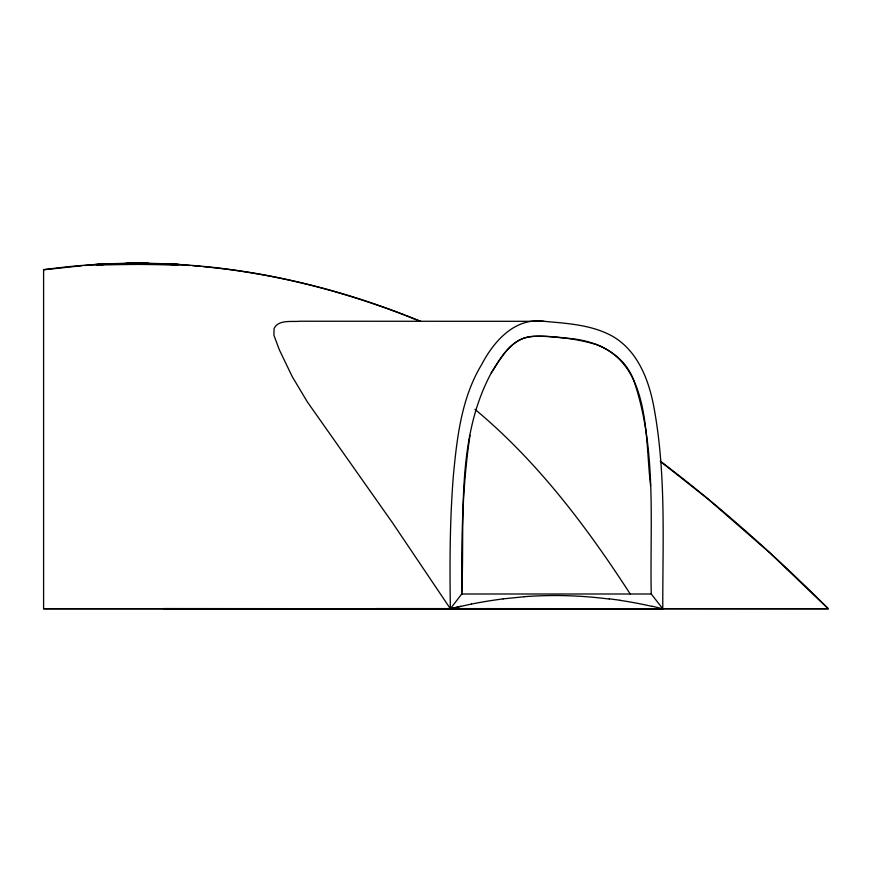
<?xml version="1.0" encoding="UTF-8"?>
<svg xmlns="http://www.w3.org/2000/svg" width="872" height="872" viewBox="0 0 872 872"><rect width="100%" height="100%" fill="white"/><g stroke="black" fill="none" stroke-linecap="round" stroke-linejoin="round"><path stroke-width="1.31" d="M163.435 608.569L450.377 608.754L461.735 593.996C464.983 521.042 455.206 438.987 491.568 372.42C500.07 359.537 508.093 343.906 523.505 338.282C536.945 334.238 551.017 336.952 564.685 338.031L566.309 338.249C594.181 339.666 623.927 352.789 633.911 380.824C657.194 449.124 649.727 523.135 651.253 593.996L662.774 608.754L43.6 608.754L43.6 269.601L67.046 266.821A694.21 694.21 0 0 1 137.373 263.246L157.952 263.802M469.986 435.368C462.062 487.83 461.473 541.032 461.735 593.996M491.296 372.9C500.964 357.237 512.289 337.442 532.977 336.363C554.374 335.84 576.065 338.63 596.622 344.571C651.188 365.75 644.768 438.322 650.61 485.65M135.454 264.598L137.373 263.246L180.526 264.598M133.492 264.598L137.373 263.246L179.839 264.598M471.458 604.024L450.388 608.754L392.891 523.342L307.38 401.959L292.196 376.562L279.258 349.618L273.928 335.284L274.07 328.482C278.735 319.228 291.706 322.117 300.023 321.234L544.084 321.321C567.214 323.403 591.543 324.722 612.329 336.156C637.269 350.435 648.474 378.917 653.64 405.807C666.284 472.668 662.644 541.087 662.774 608.754L652.114 606.236M460.907 606.258L450.377 608.754C449.647 564.249 449.81 519.658 453.407 475.273C457.026 437.352 461.495 397.785 481.649 364.572C493.835 341.235 514.905 317.168 544.084 321.321M131.509 264.598L137.373 263.246L178.891 264.598M129.514 264.598L137.373 263.246L178.27 264.598M127.508 264.598L137.373 263.246L177.528 264.598M125.492 264.598L137.373 263.246L176.689 264.598M503.133 598.868L524.301 596.742M43.6 269.808L82.066 265.709M123.475 264.598L137.373 263.246L175.741 264.598M121.481 264.598L137.373 263.246L174.683 264.598M119.497 264.598L137.373 263.246L173.528 264.598M84.726 265.513L94.078 264.859M96.738 264.674L137.373 263.246L172.264 264.598M117.535 264.598L137.373 263.246L170.901 264.598M115.616 264.598L137.373 263.246L169.451 264.598M113.742 264.598L137.373 263.246L167.915 264.598M111.921 264.598L137.373 263.246L166.29 264.598M110.155 264.598L137.373 263.246A693.796 693.796 0 0 1 202.162 266.276C276.337 273.252 349.138 292.262 418.102 320.264L420.5 321.278M108.455 264.598L137.373 263.246L164.601 264.598M106.831 264.598L137.373 263.246L162.835 264.598M105.294 264.598L137.373 263.246L161.004 264.598M102.482 264.598L137.373 263.246L159.129 264.598M101.228 264.598L137.373 263.246L157.211 264.598M100.062 264.598L137.373 263.246L155.249 264.598M99.005 264.598L137.373 263.246L153.276 264.598M98.056 264.598L137.373 263.246L151.27 264.598M96.487 264.598L137.373 263.246L149.254 264.598M95.855 264.598L137.373 263.246L147.237 264.598M94.906 264.598L137.373 263.246L145.232 264.598M94.231 264.598L137.373 263.246L143.237 264.598M461.364 593.996L651.253 593.996M375.843 608.58L828.204 608.754L770.793 553.753M43.6 608.754L828.4 608.754C775.797 556.282 720.316 506.588 661.041 461.724M153.941 263.638L120.805 263.638L137.373 263.246L141.253 264.598M161.963 263.954L178.008 264.674M180.678 264.859L190.02 265.513M192.69 265.709L200.68 266.396M203.35 266.658C272.184 273.1 339.829 290.158 404.281 314.988M609.288 598.792L619.948 600.241M405.524 315.49L420.402 321.452M139.302 264.598L137.373 263.246L137.373 264.598M660.235 461.31L708.326 499.307L769.802 552.837M474.935 409.295C537.163 461.092 586.453 526.372 630.227 593.996M609.266 599.053A693.731 544.956 89.5 0 0 556.107 595.532A691.343 543.256 -90 0 0 524.301 596.677M619.938 600.339A713.438 560.402 89.7 0 1 652.093 606.389M471.458 604.067A706.68 555.246 -90 0 1 503.144 598.901"/></g></svg>
